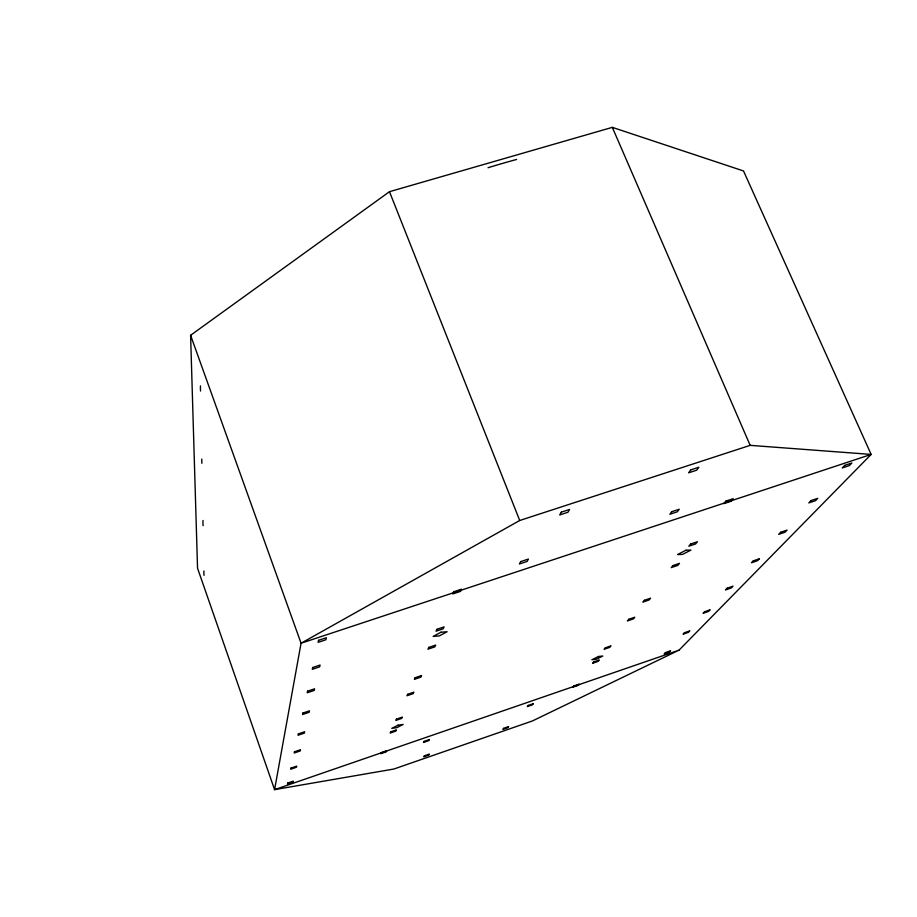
<?xml version="1.0" encoding="UTF-8"?>
<svg xmlns="http://www.w3.org/2000/svg" width="917" height="917" viewBox="0 0 917 917"><rect width="100%" height="100%" fill="white"/><g stroke="black" fill="none" stroke-linecap="round" stroke-linejoin="round"><path stroke-width="1.38" d="M679.027 650.153L871.15 454.419L743.504 170.952L612.327 127.36L389.484 191.687L190.598 335.278L197.545 568.219L274.573 789.64L393.817 769.042L532.41 720.957L679.027 650.153L274.573 789.64L301.063 643.23L190.598 335.278M519.721 520.489L301.063 643.23L871.15 454.419L750.163 445.353L519.721 520.489L389.484 191.687M612.327 127.36L750.163 445.353M204.067 575.337A171.788 43.179 -26.9 0 1 203.987 570.993M200.559 391.043A229.273 76.329 -28.4 0 1 200.468 385.874M488.027 167.719A266.503 67.755 -20.5 0 1 516.615 159.455M201.9 463.291A206.497 62.23 -27.7 0 1 201.82 459.085M203.161 525.682A187.251 51.283 -27.2 0 1 203.058 520.501M287.709 783.061L287.491 784.058L293.027 782.155L293.268 781.146L287.709 783.061M290.93 768.114L290.7 769.214L296.478 767.231L296.73 766.131L290.93 768.114M294.46 751.802L294.197 753.006L300.237 750.943L300.512 749.739L294.46 751.802M298.323 733.932L298.036 735.239L304.364 733.096L304.662 731.766L298.323 733.932M302.816 713.082L302.507 714.538L309.167 712.28L309.499 710.813L302.816 713.082M307.55 691.177L307.206 692.793L314.21 690.432L314.588 688.805L307.55 691.177M312.663 667.519L312.273 669.318L319.655 666.854L320.079 665.043L312.663 667.519M318.531 640.33L318.096 642.347L325.913 639.757L326.383 637.728L318.531 640.33M381.357 752.605L380.876 753.694L386.275 751.825L386.779 750.736L381.357 752.605M390.722 731.823L390.172 733.027L395.88 731.078L396.431 729.863L390.722 731.823M396.442 719.134L395.857 720.407L401.738 718.401L402.334 717.117L396.442 719.134M407.629 694.307L406.976 695.751L413.212 693.63L413.876 692.175L407.629 694.307M415.08 677.766L414.381 679.325L420.846 677.136L421.568 675.565L415.08 677.766M428.755 647.413L427.952 649.19L434.841 646.875L435.667 645.087L428.755 647.413M436.916 629.291L436.056 631.205L443.198 628.81L444.092 626.896L436.916 629.291M453.846 591.706L452.849 593.918L460.529 591.373L461.56 589.161L453.846 591.706M520.696 561.605L519.4 563.978L527.115 561.422L528.433 559.049L520.696 561.605M424.078 741.372L423.471 742.461L428.778 740.638L429.385 739.538L424.078 741.372M561.273 512.179L559.702 514.953L567.967 512.248L569.572 509.474L561.273 512.179M424.376 755.814L423.803 756.812L428.847 755.069L429.431 754.061L424.376 755.814M690.776 469.882L688.644 472.805L696.691 470.18L698.857 467.246L690.776 469.882M503.662 728.327L502.883 729.393L507.846 727.674L508.637 726.596L503.662 728.327M671.748 511.72L669.857 514.254L677.331 511.778L679.256 509.233L671.748 511.72M528.181 705.425L527.286 706.617L532.479 704.818L533.373 703.637L528.181 705.425M573.996 685.916L572.976 687.165L578.168 685.377L579.212 684.116L573.996 685.916M593.758 661.879L592.611 663.266L598.09 661.386L599.248 659.999L593.758 661.879M605.323 647.815L604.108 649.282L609.736 647.356L610.963 645.877L605.323 647.815M628.775 619.273L627.411 620.924L633.372 618.906L634.747 617.244L628.775 619.273M644.364 600.303L642.897 602.079L649.064 599.993L650.554 598.205L644.364 600.303M672.906 565.571L671.244 567.6L677.801 565.399L679.486 563.359L672.906 565.571M690.627 544.01L688.827 546.2L695.625 543.93L697.447 541.741L690.627 544.01M725.886 501.106L723.811 503.628L731.09 501.221L733.187 498.699L725.886 501.106M665.444 652.595L664.16 653.924L669.295 652.159L670.591 650.818L665.444 652.595M684.472 632.719L683.085 634.174L688.426 632.34L689.825 630.885L684.472 632.719M704.577 611.731L703.064 613.313L708.612 611.421L710.148 609.828L704.577 611.731M727.135 588.187L725.473 589.918L731.273 587.946L732.947 586.204L727.135 588.187M753.327 560.837L751.504 562.74L757.568 560.688L759.425 558.774L753.327 560.837M780.722 532.238L778.693 534.347L785.067 532.204L787.107 530.095L780.722 532.238M811.041 500.579L808.794 502.917L815.477 500.693L817.746 498.344L811.041 500.579M844.786 465.343L842.287 467.957L849.325 465.618L851.847 463.005L844.786 465.343M440.997 632.214L433.122 636.421L439.277 635.917L447.129 631.733L440.997 632.214M685.985 550.2L677.583 554.556L682.512 554.418L690.902 550.097L685.985 550.2M398.024 725.187L391.754 728.362L396.901 727.628L403.171 724.453L398.024 725.187M598.514 656.48L591.866 659.759L596.199 659.277L602.824 656.01L598.514 656.48"/></g></svg>
